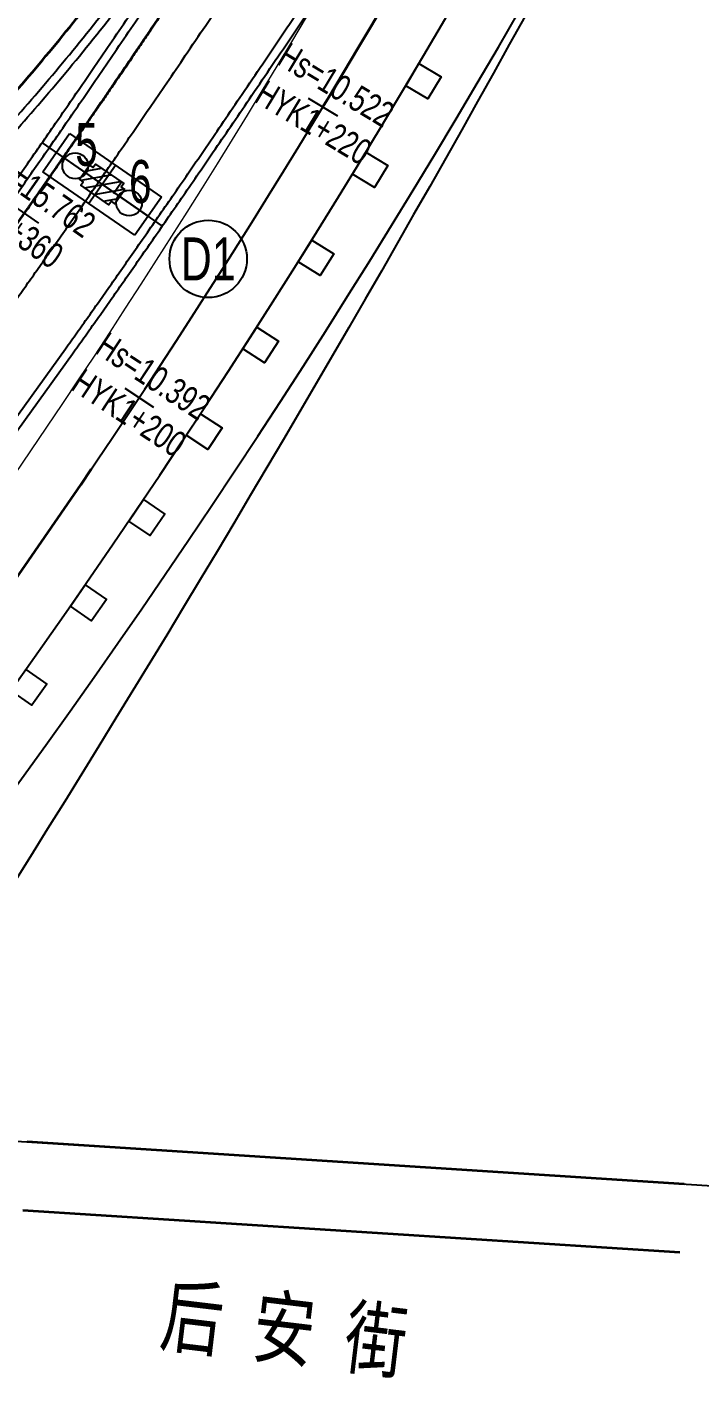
# Model space of a CAD drawing. Extents: x 0 to 558779, y 0 to 2762081.
# Drawn here: x 519837.2 to 519876.3, y 2757412.1 to 2757491.4 of the extents above; entities that cross this region are included whole.
import ezdxf
from ezdxf.enums import TextEntityAlignment as Align

# ---------------------------------------------------------------- set-up
doc = ezdxf.new("R2010")
doc.units = 0
doc.header["$LTSCALE"] = 20
doc.linetypes.add('CENTER', pattern=[2, 1.25, -0.25, 0.25, -0.25])
doc.linetypes.add('HIDDEN', pattern=[0.375, 0.25, -0.125])
for name, color, linetype in [('0-路名', 7, 'Continuous'), ('B-标线', 8, 'Continuous'), ('DL-中心线', 10, 'Continuous'), ('DL-人行道边线', 1, 'Continuous'), ('DL-树池', 110, 'Continuous'), ('DL-相交规划路', 161, 'Continuous'), ('DL-非机动车道边线', 6, 'Continuous'), ('L-洛秀互通匝道边线', 140, 'Continuous'), ('L-辅路绿化带', 3, 'Continuous'), ('QL-分孔线', 4, 'Continuous'), ('QL-墩号', 6, 'Continuous'), ('QL-桥墩', 191, 'Continuous'), ('RD-红线', 230, 'Continuous'), ('XW_D', 7, 'Continuous'), ('XW_E', 7, 'Continuous'), ('XW_HY-海江大道右辅路', 7, 'Continuous'), ('XW_海江大道（2000坐标）', 7, 'Continuous'), ('YD-G2', 96, 'Continuous'), ('桩号-D', 7, 'Continuous'), ('桩号-HY-海江大道右辅路', 7, 'Continuous'), ('设计高-D', 7, 'Continuous'), ('设计高-HY-海江大道右辅路', 7, 'Continuous'), ('设计高-地面高-D', 7, 'Continuous'), ('设计高-地面高-HY-海江大道右辅路', 7, 'Continuous')]:
    doc.layers.add(name, color=color, linetype=linetype)
doc.layers.add('坐标标注', color=6, linetype='Continuous', plot=False)
doc.styles.get("Standard").update_dxf_attribs({"font": 'fsdb_e.shx', "width": 0.7, "bigfont": 'hzdx.shx'})
doc.styles.add('仿宋', font='simfang_0.ttf', dxfattribs={"width": 0.8})
pattern_1 = [(0, (0, 2.328306e-10), (0, 6.985), [5.08, -1.905]), (90, (0, 2.328306e-10), (-6.985, 4e-16), [5.08, -1.905])]

# ---------------------------------------------------------------- blocks, each defined once
blk = doc.blocks.new('shuchi02')
at = {"layer": 'DL-树池', "color": 3}
blk.add_lwpolyline([(-0.75, 0), (0.75, 0), (0.75, -1.5), (-0.75, -1.5)], close=True, dxfattribs=at)
blk = doc.blocks.new('(9-1)8.5m花瓶墩单排桩2根1.5')
h = blk.add_hatch()
h.set_pattern_fill('ANGLE', color=256)
h.set_pattern_definition(pattern_1)
h.paths.add_polyline_path([(-1.250000000000007, -0.5000000000001165), (-1.249999999999985, 0.5), (-0.9999999999999928, 0.5), (-0.9999999999999928, 0.75), (1.000000000000007, 0.75), (1.000000000000007, 0.5), (1.250000000000007, 0.5), (1.249999999999985, -0.5), (0.9999999999999856, -0.5), (0.9999999999999856, -0.75), (-1.000000000000014, -0.7500000000001165), (-1.000000000000014, -0.5000000000001165)])
h = blk.add_hatch()
h.set_pattern_fill('ANGLE', color=256)
h.set_pattern_definition(pattern_1)
h.paths.add_polyline_path([(-1.250000000000007, -0.5000000000001165), (-1.249999999999985, 0.5), (-0.9999999999999928, 0.5), (-0.9999999999999928, 0.75), (1.000000000000007, 0.75), (1.000000000000007, 0.5), (1.250000000000007, 0.5), (1.249999999999985, -0.5), (0.9999999999999856, -0.5), (0.9999999999999856, -0.75), (-1.000000000000014, -0.7500000000001165), (-1.000000000000014, -0.5000000000001165)])
h = blk.add_hatch()
h.set_pattern_fill('ANSI31', color=3, scale=0.15)
h.set_pattern_definition([(45, (0, 2.328306e-10), (-0.3367596045400932, 0.3367596045400933), [])])
h.paths.add_polyline_path([(-1.250000000000007, -0.5000000000001165), (-1.249999999999985, 0.5), (-0.9999999999999928, 0.5), (-0.9999999999999928, 0.75), (1.000000000000007, 0.75), (1.000000000000007, 0.5), (1.250000000000007, 0.5), (1.249999999999985, -0.5), (0.9999999999999856, -0.5), (0.9999999999999856, -0.75), (-1.000000000000014, -0.7500000000001165), (-1.000000000000014, -0.5000000000001165)])
at = {"layer": 'QL-桥墩', "color": 1}
for p, q in [((-3.25, -1.350000000093132), (-3.25, 1.350000000093132)), ((-3.25, 1.350000000093132), (3.25, 1.350000000093132)), ((3.25, 1.350000000093132), (3.25, -1.350000000093132)), ((3.25, -1.350000000093132), (-3.25, -1.350000000093132))]:
    blk.add_line(p, q, dxfattribs=at)
at = {"layer": 'QL-桥墩', "color": 3, "linetype": 'CENTER'}
for p, q in [((0, -1.350000000093132), (0, 1.350000000093132)), ((3.25, 0), (-3.25, 0))]:
    blk.add_line(p, q, dxfattribs=at)
at = {"layer": 'QL-桥墩', "color": 1, "ltscale": 0.1}
blk.add_lwpolyline([(-1.250000000000007, -0.5000000000001165), (-1.249999999999985, 0.5), (-0.9999999999999928, 0.5), (-0.9999999999999928, 0.75), (1.000000000000007, 0.75), (1.000000000000007, 0.5), (1.250000000000007, 0.5), (1.249999999999985, -0.5), (0.9999999999999856, -0.5), (0.9999999999999856, -0.75), (-1.000000000000014, -0.75), (-1.000000000000014, -0.5000000000001165)], close=True, dxfattribs=at)
at = {"layer": 'QL-桥墩', "color": 3}
for centre in [(-1.899999999965075, 0), (1.900000000023283, 0)]:
    blk.add_circle(centre, 0.7499999999999999, dxfattribs=at)

msp = doc.modelspace()

# ---------------------------------------------------------------- linework, layer by layer
at = {"layer": 'B-标线', "lineweight": 35, "flags": 128}
msp.add_lwpolyline([(519717.4287204357, 2757469.895321275, 0.2794341890543415), (519803.6032166342, 2757461.61633577, 0.0051398478919379), (519805.1540645393, 2757462.383730219, 0.0086899117098063), (519807.796055161, 2757463.783488377, 0.0086899117099568), (519810.4635442469, 2757465.317800503, 0.0086899117103618), (519813.1576891351, 2757466.994688708, 0.0086899117094926), (519815.8800315926, 2757468.823396349, 0.0086899117096864), (519818.6328166131, 2757470.814823701, 0.0086899117099786), (519821.419209574, 2757472.982010477, 0.0086899117093165), (519824.2436024265, 2757475.340809187, 0.0086899117096264), (519827.1120575217, 2757477.910850584, 0.0086899117101424), (519830.032972197, 2757480.716972898, 0.0086899117101063), (519833.0181133342, 2757483.791420672, 0.0086899117103223), (519836.0843059842, 2757487.177390554, 0.0086899117101373), (519839.2563579308, 2757490.935096973, 0.0083045890513667), (519842.421646706, 2757494.954475957, 0.0075339510174619)], format="xyb", dxfattribs=at)
at = {"layer": 'DL-中心线', "linetype": 'CENTER', "lineweight": 35, "ltscale": 5, "flags": 128}
for points in [[(519363.5273810544, 2756865.284840869, -0.064030503402998), (519480.7438330442, 2757085.351303598, -0.0528812578532705), (519557.500512398, 2757172.344059772), (519677.8405108926, 2757282.703608969, 0.0308214522595387), (519737.6746401221, 2757344.779759813, -0.0161285652514949), (519785.3897440073, 2757397.284793174, 0.1076188396310951), (519897.596453659, 2757578.066884262), (519932.4024111663, 2757676.128120687, -0.014927610241384), (519945.3856673033, 2757709.510518174, -0.0002025462990661), (519945.5768338203, 2757709.961183763, -0.0004050926147512), (519945.9686640429, 2757710.88178269, -0.0004050926147512), (519946.3740963722, 2757711.830071774, -0.0004050926147512), (519946.7944188536, 2757712.808797103, -0.0004050926147512), (519947.2311442526, 2757713.821188436, -0.0004050926147512), (519947.686069386, 2757714.871087425, -0.0004050926147512), (519948.1613562953, 2757715.963123151, -0.0004050926147512), (519948.6596459816, 2757717.102958214, -0.0004050926147512), (519949.1842222628, 2757718.297643504, -0.0004050926147512), (519949.7392557495, 2757719.556146756, -0.0004050926147512), (519950.3301817989, 2757720.890171871, -0.0004050926147512), (519950.9643151758, 2757722.315492191, -0.0004050926147512), (519951.6519127407, 2757723.854257048, -0.0004050926147512), (519952.4081629463, 2757725.539312657, -0.0003825874672265), (519953.2071173521, 2757727.312032407, -0.0003375771733171), (519954.0086242454, 2757729.083599602, -0.0002925668807754), (519954.812363202, 2757730.854155293, -0.0002475565894192), (519955.6180143396, 2757732.623841743, -0.0002025462990661), (519956.4252582435, 2757734.392802249, -0.0001575360095337), (519957.2337758892, 2757736.161180966, -0.0001125257206395), (519958.0432485664, 2757737.929122741, -6.75154322014e-05), (519958.8533578, 2757739.696772934, -2.25051440367e-05), (519959.6637852725, 2757741.46427725, 3.75085734058e-05), (519960.4741773861, 2757743.231797777, 0.0001125257206395), (519961.2840390799, 2757744.999561384, 0.0001875428691398), (519962.092839715, 2757746.767810673, 0.0002625600197509), (519962.9000482163, 2757748.536787295, 0.0003375771733171), (519963.7051328552, 2757750.306731459, 0.0004125943306828), (519964.5075610355, 2757752.077881469, 0.0004876114926923), (519965.3067990823, 2757753.850473227, 0.0005626286601899), (519966.1023120331, 2757755.624739765, 0.0006376458340199999), (519966.8935634353, 2757757.400910749, 0.0006751544235736), (519967.6407163718, 2757759.090019372, 0.0006751544235736), (519968.3183375526, 2757760.633203135, 0.0006751544235736), (519968.9416841033, 2757762.063273513, 0.0006751544235736), (519969.5210670467, 2757763.402351994, 0.0006751544235736), (519970.0638452667, 2757764.66618888, 0.0006751544235736), (519970.5754909472, 2757765.866468536, 0.0006751544235736), (519971.0602060335, 2757767.012141817, 0.0006751544235736), (519971.5213014188, 2757768.110244803, 0.0006751544235736), (519971.9614417999, 2757769.166426937, 0.0006751544235736), (519972.3828101779, 2757770.185305487, 0.0006751544235736), (519972.7872220786, 2757771.17071141, 0.0006751544235736), (519973.1762070972, 2757772.125864697, 0.0006751544235736), (519973.5510685241, 2757773.053502465, 0.0003375771733171), (519973.7335594746, 2757773.507750349, 0.0402701393381121), (519990.8888914162, 2757828.802765517, 0.0003375771733171), (519990.9955604457, 2757829.280537225, 0.0006751544235736), (519991.2115886461, 2757830.257453155, 0.0006751544235736), (519991.4315477879, 2757831.265046884, 0.0006751544235736), (519991.6559127095, 2757832.306312556, 0.0006751544235736), (519991.8852450037, 2757833.384770488, 0.0006751544235736), (519992.1202163605, 2757834.50460651, 0.0006751544235736), (519992.3616405946, 2757835.670862682, 0.0006751544235736), (519992.6105186456, 2757836.889704632, 0.0006751544235736), (519992.8681035971, 2757838.168806874, 0.0006751544235736), (519993.1359977572, 2757839.517926806, 0.0006751544235736), (519993.4163034783, 2757840.949794285, 0.0006751544235736), (519993.7118691313, 2757842.481559003, 0.0006751544235736), (519994.0267155826, 2757844.137293977, 0.0006751544235736), (519994.3668369115, 2757845.95268455, 0.0006376458340199999), (519994.7198828032, 2757847.864809218, 0.0005626286601899), (519995.0683375546, 2757849.777775994, 0.0004876114926923), (519995.4127734097, 2757851.691470573, 0.0004125943306828), (519995.7537632859, 2757853.605782262, 0.0003375771733171), (519996.0918806682, 2757855.52060347, 0.0002625600197509), (519996.4276995067, 2757857.43582919, 0.0001875428691398), (519996.7617941197, 2757859.351356482, 0.0001125257206395), (519997.0947390985, 2757861.267083962, 3.75085734058e-05), (519997.4271092152, 2757863.182911275, -2.25051440367e-05), (519997.7594410066, 2757865.098745238, -6.75154322014e-05), (519998.0921177207, 2757867.014519332, -0.0001125257206395), (519998.4254842479, 2757868.930173501, -0.0001575360095337), (519998.7598854133, 2757870.845647314, -0.0002025462990661), (519999.0956659447, 2757872.760879787, -0.0002475565894192), (519999.4331704387, 2757874.675809187, -0.0002925668807754), (519999.7727433264, 2757876.59037285, -0.0003375771733171), (520000.114728839, 2757878.504506997, -0.0003825874672265), (520000.4594709718, 2757880.418146545, -0.0004050926147512), (520000.7897985009, 2757882.235345077, -0.0004050926147512), (520001.093919315, 2757883.893083966, -0.0004050926147512), (520001.3779037707, 2757885.427038328, -0.0004050926147512), (520001.6458331448, 2757886.861273473, -0.0004050926147512), (520001.9006052216, 2757888.212933118, -0.0004050926147512), (520002.144363771, 2757889.49474238, -0.0004050926147512), (520002.3787464868, 2757890.716454837, -0.0004050926147512), (520002.6050371561, 2757891.885741888, -0.0004050926147512), (520002.8242637008, 2757893.008766592, -0.0004050926147512), (520003.0372638996, 2757894.090568884, -0.0004050926147512), (520003.2447309214, 2757895.135332826, -0.0004050926147512), (520003.4472457609, 2757896.146577258, -0.0004050926147512), (520003.6453009023, 2757897.127295091, -0.0002025462990661), (520003.7427902162, 2757897.607024123, -0.0205644065657804), (520015.5661450022, 2757945.502989494), (520034.389390304, 2758010.197369377, -0.0139814833324028), (520060.0633140378, 2758090.043763413), (520086.942384357, 2758166.257196263, 0.0147938106765208), (520122.9792987017, 2758278.960564577, -0.0147938106759421), (520159.0162130429, 2758391.663932884), (520173.5261706288, 2758432.805745641)], [(519736.3970131029, 2757361.60983472, 0.0061165837414618), (519747.0823970372, 2757374.993234307, 0.05866860067478701), (519871.2186815033, 2757580.064001562, 0.0262276942430755), (519898.0769045729, 2757648.359657723, -0.0209051399802004), (519927.8377325751, 2757726.465889602, -0.0001215277783761), (519928.0311108011, 2757726.915610605, -0.0002430555603418), (519928.4270112764, 2757727.834466557, -0.0002430555603418), (519928.8360226246, 2757728.781217542, -0.0002430555603418), (519929.259405459, 2757729.758622982, -0.0002430555603418), (519929.6986409578, 2757730.769927897, -0.0002430555603418), (519930.155489172, 2757731.818991601, -0.0002430555603418), (519930.6320688152, 2757732.910463871, -0.0002430555603418), (519931.1309690808, 2757734.050031914, -0.0002430555603418), (519931.6554107676, 2757735.244776394, -0.0002430555603418), (519932.2094862383, 2757736.503701826, -0.0002430555603418), (519932.798531218, 2757737.838558715, -0.0002430555603418), (519933.4297295699, 2757739.265181347, -0.0002430555603418), (519934.1131590966, 2757740.805802058, -0.0002430555603418), (519934.8637498203, 2757742.493386374, -0.0002295524731678), (519935.6556303366, 2757744.269277468, -0.0002025462990661), (519936.449045284, 2757746.044483572, -0.0001755401252598), (519937.2438023722, 2757747.819089222, -0.0001485339517096), (519938.0397095057, 2757749.59317939, -0.0001215277783761), (519938.8365747545, 2757751.366839418, -9.45216052198e-05), (519939.6342063284, 2757753.140154965, -6.75154322014e-05), (519940.4324125482, 2757754.91321193, -4.05092592814e-05), (519941.2310018189, 2757756.686096406, -1.35030864206e-05), (519942.0297826009, 2757758.458894607, 0.0001929012369606), (519942.8281392901, 2757760.231883776, 0.0005787037683059), (519943.6237587775, 2757762.006102513, 0.0009645064719239999), (519944.4138981867, 2757763.782767707, 0.0013503094626635), (519945.1958033903, 2757765.56307084, 0.0017361128553735), (519945.9667036295, 2757767.348165182, 0.0021219167649035), (519946.7238064295, 2757769.139152853, 0.0025077213061036), (519947.4642929112, 2757770.937071721, 0.0028935265938247), (519948.1853136016, 2757772.742882105, 0.0032793327429186), (519948.8839848471, 2757774.557453256, 0.0034722361763719), (519949.524278514, 2757776.289878348, 0.0034722361763719), (519950.0865162976, 2757777.878724257, 0.0034722361763719), (519950.586431312, 2757779.356462239, 0.0034722361763719), (519951.0347342893, 2757780.744917238, 0.0034722361763719), (519951.4391248392, 2757782.059577229, 0.0034722361763719), (519951.8053698149, 2757783.311891421, 0.0034722361763719), (519952.1379293496, 2757784.510597474, 0.0034722361763719), (519952.4403432036, 2757785.662536293, 0.0034722361763719), (519952.7154810522, 2757786.773177175, 0.0034722361763719), (519952.9657111759, 2757787.846969936, 0.0034722361763719), (519953.1930179553, 2757788.887588932, 0.0034722361763719), (519953.3990860162, 2757789.898106943, 0.0034722361763719), (519953.5853619415, 2757790.881122057, 0.0017361128553735), (519953.6714764318, 2757791.363021896, 0.5897382322642627), (519858.2880169908, 2757868.254483786, 0.002232146564339), (519857.7062841795, 2757868.014211622, 0.0044643153720325), (519856.5240436857, 2757867.507227254, 0.0044643153720325), (519855.314928418, 2757866.962952131, 0.0044643153720325), (519854.0763770139, 2757866.378604885, 0.0044643153720325), (519852.805335436, 2757865.750934997, 0.0044643153720325), (519851.4981238606, 2757865.076099748, 0.0044643153720325), (519850.1502540143, 2757864.349496208, 0.0044643153720325), (519848.7561724554, 2757863.565526281, 0.0044643153720325), (519847.308889596, 2757862.717258898, 0.0044643153720325), (519845.7994256536, 2757861.795928072, 0.0044643153720325), (519844.215949768, 2757860.790156949, 0.0044643153720325), (519842.5423757228, 2757859.684698637, 0.0044643153720325), (519840.7559267937, 2757858.458264035, 0.0044643153720325), (519838.8225630785, 2757857.079464511, 0.0042162948255607), (519836.8127015186, 2757855.592753935, 0.0037202552582442), (519834.8266855252, 2757854.074325436, 0.0032242175216723), (519832.861945176, 2757852.52845717, 0.0027281813717384), (519830.9157429775, 2757850.959306143, 0.002232146564339), (519828.9852001024, 2757849.370922483, 0.0017361128553735), (519827.0673215978, 2757847.767265135, 0.0012400800007431), (519825.159020714, 2757846.152218731, 0.0007440477563509), (519823.2571425047, 2757844.529611376, 0.0002480158781012), (519821.3584868731, 2757842.903233115), (519718.447648368, 2757754.69134046)], [(519589.0964423984, 2757220.908812026), (519651.1629177161, 2757274.28356109, 0.0436643678793454), (519736.3970131028, 2757361.60983472, -0.0190617421846284), (519779.3164699589, 2757410.140193105, 0.035899111355208), (519834.1198505413, 2757476.477748863, 0.000231481485616), (519834.4441192797, 2757476.933659307, 0.0004629629960393), (519835.1055654903, 2757477.866376251, 0.0004629629960393), (519835.7855962701, 2757478.829073442, 0.0004629629960393), (519836.4860980666, 2757479.824658718, 0.0004629629960393), (519837.2092911793, 2757480.856549862, 0.0004629629960393), (519837.9578184413, 2757481.928809533, 0.0004629629960393), (519838.7348666568, 2757483.046329934, 0.0004629629960393), (519839.5443369083, 2757484.215091641, 0.0004629629960393), (519840.391090141, 2757485.44253662, 0.0004629629960393), (519841.2813131652, 2757486.738123826, 0.0004629629960393), (519842.2230861618, 2757488.114190172, 0.0004629629960393), (519843.2273064695, 2757489.587351209, 0.0004629629960393), (519844.3092871984, 2757491.180923552, 0.0004629629960393), (519845.4917528628, 2757492.929461552, 0.0004372428262181), (519846.733298884, 2757494.772511693, 0.0003858024882772), (519847.971809432, 2757496.617603086, 0.000334362152378), (519849.2076611878, 2757498.464476473, 0.0002829218182484), (519850.4412319378, 2757500.312874233, 0.000231481485616), (519851.6729004133, 2757502.162540154, 0.0001800411542087), (519852.9030461304, 2757504.013219193, 0.0001286008237542), (519854.1320492316, 2757505.864657249, 7.71604939803e-05), (519855.3602903289, 2757507.716600923, 2.57201646147e-05), (519856.5881503461, 2757509.568797289, -9.645061758299998e-05), (519857.8161850258, 2757511.420877839, -0.0002893518599271), (519859.0456483535, 2757513.272010189, -0.0004822531238053), (519860.2779667794, 2757515.121242832, -0.0006751544235736), (519861.5145623469, 2757516.967617659, -0.0008680557735882), (519862.7568504567, 2757518.810166679, -0.001060957188205), (519864.0062375932, 2757520.647908764, -0.0012538586817802), (519865.2641190006, 2757522.479846431, -0.00144676026867), (519866.5318762966, 2757524.304962662, -0.0016396619632305), (519867.8108750096, 2757526.122217787, -0.0017361128553735), (519869.0374001317, 2757527.840132127, -0.0017361128553735), (519870.1675033521, 2757529.399942362, -0.0017361128553735), (519871.2235444212, 2757530.836405817, -0.0017361128553735), (519872.2205450526, 2757532.172996379, -0.0017361128553735), (519873.1691621435, 2757533.426455444, -0.0017361128553735), (519874.0772725562, 2757534.609223128, -0.0017361128553735), (519874.9508878346, 2757535.730844638, -0.0017361128553735), (519875.794715478, 2757536.798835167, -0.0017361128553735), (519876.6125204968, 2757537.81923824, -0.0017361128553735), (519877.4073677309, 2757538.797000766, -0.0017361128553735), (519878.1817896908, 2757539.736233381, -0.0017361128553735), (519878.937906096, 2757540.640396275, -0.0017361128553735), (519879.6775110675, 2757541.512435031, -0.0008680557735881), (519880.0416097193, 2757541.937213122, -0.0997454693955493), (519929.9138493138, 2757580.770707313, -0.0034722361763718), (519931.923241025, 2757581.755764444, -0.0069445560792568), (519936.0711083996, 2757583.682785178, -0.0069445560792568), (519940.4002198263, 2757585.54960473, -0.0069445560792568), (519944.9232167293, 2757587.352731506, -0.0069445560792568), (519949.6551022512, 2757589.08840282, -0.0069445560792568), (519954.6138812503, 2757590.752524567, -0.0069445560792568), (519959.8214370899, 2757592.340591642, -0.0069445560792568), (519965.3047617979, 2757593.847580738, -0.0069445560792568), (519971.0977307002, 2757595.267802267, -0.0069445560792568), (519977.2437481769, 2757596.594689607, -0.0069445560792568), (519983.7998514208, 2757597.820488021, -0.0069445560792568), (519990.8433924658, 2757598.935774325, -0.0069445560792568), (519998.4836042764, 2757599.928671506, -0.0069445560792568), (520006.8832785442, 2757600.783464437, -0.0065587360186369), (520015.7473331144, 2757601.444032078, -0.0057871016401356), (520024.6250508126, 2757601.885557872, -0.0050154741528497), (520033.5102844193, 2757602.135194393, -0.004243852637884), (520042.3986595084, 2757602.220256562, -0.0034722361763719), (520051.2873241529, 2757602.168147561, -0.0027006238494708), (520060.1746963354, 2757602.006308207, -0.0019290147383579), (520069.0602102159, 2757601.762185905, -0.0011574079242256), (520077.9440619966, 2757601.463219276, -0.0003858024882772), (520086.8269557802, 2757601.136834562)]]:
    msp.add_lwpolyline(points, format="xyb", dxfattribs=at)
at = {"layer": 'DL-人行道边线', "flags": 128}
msp.add_lwpolyline([(519831.0884832114, 2757439.905998023, 0.0765023442155366), (519904.1932350973, 2757575.725415779), (519914.699262423, 2757605.324774718)], format="xyb", dxfattribs=at)
at = {"layer": 'DL-相交规划路', "linetype": 'HIDDEN', "lineweight": 35, "ltscale": 10}
for p, q in [((519875.3738149688, 2757424.128702746), (519837.1947417614, 2757426.583705707)), ((519875.1171358007, 2757420.136946766), (519836.9381947803, 2757422.591941228))]:
    msp.add_line(p, q, dxfattribs=at)
at = {"layer": 'DL-非机动车道边线', "flags": 128}
msp.add_lwpolyline([(519828.1335951683, 2757441.800902836, 0.0766359190109851), (519900.8948443782, 2757576.896150021), (519909.9524637126, 2757602.414808739)], format="xyb", dxfattribs=at)
at = {"layer": 'L-洛秀互通匝道边线', "flags": 128}
for points in [[(519743.1371465153, 2757378.064878543, 0.0586686006742582), (519866.66788813, 2757582.135300593, 0.0262276942432026)], [(519743.5316715675, 2757377.75771412, 0.0586686006744231), (519867.1229674673, 2757581.92817069, 0.0262276942437798)], [(519800.6416462802, 2757442.321385311, 0.0377040980872159), (519875.314395539, 2757578.199832435, 0.0262276942423804)], [(519801.0791571506, 2757442.076936067, 0.0376957777746457), (519875.7694748764, 2757577.992702532, 0.0262276942429506)], [(519716.5320520362, 2757468.692829785, 0.279434521593745), (519804.2546511159, 2757460.265175853, 0.0051404117358534), (519805.8332222289, 2757461.046290556, 0.0086903717598563), (519808.5212496112, 2757462.470441154, 0.0086900802679257), (519811.23396771, 2757464.030769932, 0.0086897581128806), (519813.9723085078, 2757465.735166862, 0.0086900686364524), (519816.7379594258, 2757467.592965597, 0.0086900087145127), (519819.5329948259, 2757469.61495738, 0.008690225811836), (519822.3606175623, 2757471.814212974, 0.0086898941132174), (519825.224990723, 2757474.206403169, 0.0086901612725026), (519828.132324861, 2757476.811280413, 0.0086900330189262), (519831.0908370004, 2757479.653524705, 0.0086901537372249), (519834.1123317368, 2757482.765415754, 0.0086901876378305), (519837.2135578829, 2757486.190075935, 0.0086901034212209), (519840.4192345313, 2757489.98761715, 0.0083047012947923), (519843.615347774, 2757494.046138046, 0.0075339510150688)], [(519716.8309397532, 2757469.093661587, 0.2794345373855036), (519804.0375268681, 2757460.715572412, 0.0051403343891215), (519805.6068602856, 2757461.492115938, 0.0086903202884565), (519808.2795146586, 2757462.908121645, 0.00868997771209), (519810.977136821, 2757464.459766314, 0.0086900911359293), (519813.700827855, 2757466.155045727, 0.0086899622702609), (519816.4520177101, 2757468.003133047, 0.0086899792401863), (519819.2329623475, 2757470.014933022, 0.0086899943000662), (519822.0467920355, 2757472.203460377, 0.0086901071883289), (519824.8978966145, 2757474.584569067, 0.0086900298505149), (519827.7922429472, 2757477.177810482, 0.0086900852006696), (519830.7382401721, 2757480.008032077, 0.0086900461481773), (519833.7475912394, 2757483.107416295, 0.0086902046540557), (519836.8371581183, 2757486.519200861, 0.0086901255204302), (519840.0316321698, 2757490.303472196, 0.0083046435508782), (519843.2174474182, 2757494.34891735, 0.0075339510121669)], [(519781.1246994379, 2757408.413836783, 0.0358991113551955), (519836.1564274393, 2757475.027799023, 0.0002314814856444), (519836.4820394386, 2757475.485598042, 0.0004629629959716), (519837.1461687663, 2757476.422098484, 0.0004629629961814), (519837.8288710022, 2757477.388577565, 0.0004629629959727), (519838.5320373411, 2757478.38794981, 0.000462962996169), (519839.2578880428, 2757479.423632944, 0.0004629629959862), (519840.0090659475, 2757480.49968964, 0.0004629629960632), (519840.788757869, 2757481.621012114, 0.0004629629961817), (519841.6008649077, 2757482.79358097, 0.0004629629958715), (519842.4502480371, 2757484.024838218, 0.0004629629960385), (519843.3430941125, 2757485.32424288, 0.0004629629959828), (519844.2874833861, 2757486.704131982, 0.0004629629959739), (519845.2943133181, 2757488.181121253, 0.0004629629960356), (519846.3788972209, 2757489.778527618, 0.0004629629960031), (519847.5639599891, 2757491.530906001, 0.0004372428262033), (519848.8079512035, 2757493.377585977, 0.0003858024883245)], [(519784.0178666042, 2757405.651666667, 0.0358991113552536), (519839.4149504761, 2757472.70787928, 0.0002314814856409), (519839.7427116566, 2757473.168699968, 0.0004629629961021), (519840.4111338904, 2757474.11125389, 0.0004629629961489), (519841.0981105631, 2757475.083784149, 0.000462962996013), (519841.8055401689, 2757476.089215542, 0.0004629629961414), (519842.5356430139, 2757477.130965863, 0.0004629629959616), (519843.2910619456, 2757478.213097794, 0.0004629629960238), (519844.0749837949, 2757479.340503582, 0.0004629629961358), (519844.8913096917, 2757480.519163875, 0.0004629629960252), (519845.7449006523, 2757481.756520749, 0.000462962996004), (519846.641943606, 2757483.062033337, 0.0004629629959904), (519847.5905189211, 2757484.448038842, 0.0004629629960422), (519848.6015242457, 2757485.931153281, 0.0004629629960633), (519849.6902732212, 2757487.534694072, 0.0004629629959695), (519850.8794913442, 2757489.293217053, 0.0004372428261597), (519852.1273948871, 2757491.14570479, 0.0003858024882629), (519853.3714959341, 2757492.999124721, 0.0003343621523801)], [(519804.0097211442, 2757439.20687979, 0.0199843900610433), (519833.3052197821, 2757477.0577288, 0.0002314814855417), (519833.6289512218, 2757477.51288382, 0.0004629629960166), (519834.289324198, 2757478.444087383, 0.0004629629960473), (519834.9682863788, 2757479.405271794, 0.0004629629960687), (519835.6677223586, 2757480.399342283, 0.0004629629960689), (519836.3898524356, 2757481.429716631, 0.0004629629959382), (519837.1373194405, 2757482.500457493, 0.0004629629960818), (519837.9133101741, 2757483.616457065, 0.0004629629960819), (519838.721725711, 2757484.783695913, 0.0004629629959761), (519839.5674269853, 2757486.009615985, 0.0004629629961095), (519840.4566007897, 2757487.303676208, 0.0004629629960443), (519841.3973272757, 2757488.678213454, 0.0004629629960222), (519842.4005037347, 2757490.149843198, 0.0004629629959899), (519843.4814431949, 2757491.741881933, 0.0004629629960708), (519844.6628700196, 2757493.488883783, 0.0004372428261911)], [(519784.3795125, 2757405.306395403, 0.0358991113552275), (519839.8222658558, 2757472.417889311, 0.0002314814856776), (519840.1502956836, 2757472.879087708, 0.0004629629960305), (519840.8192545314, 2757473.822398316, 0.0004629629961448), (519841.5067655083, 2757474.795684972, 0.0004629629959922), (519842.2147280224, 2757475.801873758, 0.0004629629962022), (519842.9453623852, 2757476.844382477, 0.000462962996), (519843.7013114454, 2757477.927273813, 0.0004629629960028), (519844.4857620357, 2757479.055440015, 0.0004629629962381), (519845.3026152897, 2757480.234861738, 0.0004629629959487), (519846.1567322294, 2757481.472981065, 0.0004629629960301), (519847.0542997927, 2757482.779257144, 0.0004629629960409), (519848.0033983632, 2757484.1660272, 0.0004629629960507), (519849.0149256118, 2757485.649907284, 0.0004629629960457), (519850.1041952215, 2757487.254214879, 0.000462962996003), (519851.2939327637, 2757489.013505934, 0.0004372428261732), (519852.5423253476, 2757490.866719642, 0.0003858024882712), (519853.7868564343, 2757492.720780231, 0.0003343621523509)], [(519803.6378439964, 2757439.541542793, 0.0199772530975595), (519832.8979044025, 2757477.347718768, 0.0002314814856619), (519833.2213671928, 2757477.802496077, 0.0004629629960892), (519833.8812035519, 2757478.73294295, 0.0004629629960513), (519834.5596314332, 2757479.693370971, 0.000462962996077), (519835.2585345046, 2757480.686684066, 0.0004629629960196), (519835.9801330638, 2757481.716300016, 0.0004629629960348), (519836.7270699403, 2757482.786281473, 0.0004629629959728), (519837.5025319327, 2757483.901520631, 0.0004629629961033), (519838.3104201121, 2757485.067998048, 0.0004629629960534), (519839.1555954075, 2757486.293155667, 0.0004629629960831), (519840.0442446019, 2757487.586452399, 0.0004629629959842), (519840.9844478327, 2757488.960225094, 0.0004629629960136), (519841.9871023673, 2757490.431089193, 0.0004629629960076), (519843.0675211931, 2757492.022361124, 0.0004629629960442)]]:
    msp.add_lwpolyline(points, format="xyb", dxfattribs=at)
at = {"layer": 'L-辅路绿化带', "lineweight": 0, "flags": 128}
for points in [[(519375.9065439401, 2756956.026009813, -0.0968453128629497), (519606.7324707455, 2757263.593191457, 0.1251069123330799), (519879.4870629387, 2757672.743137023), (520150.421025276, 2758440.954503719)], [(519379.5314183428, 2756954.33384487, -0.0968311801341849), (519609.4115345962, 2757260.622902434, 0.125106912333097), (519883.2593315677, 2757671.412727542), (520154.1932939051, 2758439.624094237)], [(519717.011818571, 2757404.758382585, 0.0795103450933577), (519865.3410555799, 2757677.732172582), (520044.6628929844, 2758186.184758601)], [(519680.8286454048, 2757309.734851426, 0.1036818062369186), (519897.4053389265, 2757666.423691983), (520032.7096049977, 2758050.068009815)], [(519782.8768002557, 2757399.721002053, 0.107618839631137), (519894.2980629396, 2757579.237618503)]]:
    msp.add_lwpolyline(points, format="xyb", dxfattribs=at)
at = {"layer": 'QL-分孔线'}
msp.add_line((519838.0518644745, 2757484.694203016), (519845.0412011136, 2757479.856935538), dxfattribs=at)
at = {"layer": 'QL-墩号'}
msp.add_circle((519847.7088846543, 2757477.94329112), 2.25, dxfattribs=at)
at = {"layer": 'RD-红线'}
msp.add_lwpolyline([(519807.7922513674, 2757459.09174491), (519808.5161163288, 2757460.204291533, 0.0330110867033652), (519872.6070060998, 2757579.470499461, -0.3041216892248836), (519916.6612188854, 2757606.676343312), (520064.3363123197, 2757601.174239688)], format="xyb", dxfattribs=at)
msp.add_lwpolyline([(519825.3627416964, 2757427.344530756), (520031.8381631119, 2757414.06768225)], dxfattribs=at)
at = {"layer": 'XW_D', "color": 6, "flags": 128}
msp.add_lwpolyline([(519834.1198505413, 2757476.477748863, 0.0002109706787189), (519834.4133382236, 2757476.890343884, 0.0007287467950286), (519835.4614482411, 2757478.36971597, 0.0011661379592105), (519837.2429702335, 2757480.904703541, 0.0010661378345507), (519839.013157194, 2757483.447619893, 0.0009661377312138), (519840.7729939893, 2757485.997710579, 0.0008661376471996), (519842.5234742689, 2757488.554233449, 0.0007661375805083), (519844.2655995291, 2757491.116457495, 0.0006661375291396), (519846.0003781993, 2757493.683661671, 0.0005661374910937), (519847.7288247469, 2757496.255133706, 0.0004661374643706), (519849.4519588014, 2757498.830168899, 0.0003661374469702), (519851.1708042921, 2757501.40806891, 0.0002661374368926), (519852.8863885988, 2757503.988140532, 0.0001661374321378), (519854.5997417138, 2757506.569694473, 6.61374307056e-05), (519856.3118954104, 2757509.152044112), (519856.5881503461, 2757509.568797289)], format="xyb", dxfattribs=at)
msp.add_lwpolyline([(519834.1198505413, 2757476.477748863, 0.0002109706787189), (519834.4133382236, 2757476.890343884, 0.0007287467950286), (519835.4614482411, 2757478.36971597, 0.0011661379592105), (519837.2429702335, 2757480.904703541, 0.0010661378345507), (519839.013157194, 2757483.447619893, 0.0009661377312138), (519840.7729939893, 2757485.997710579, 0.0008661376471996), (519842.5234742689, 2757488.554233449, 0.0007661375805083), (519844.2655995291, 2757491.116457495, 0.0006661375291396), (519846.0003781993, 2757493.683661671, 0.0005661374910937), (519847.7288247469, 2757496.255133706, 0.0004661374643706), (519849.4519588014, 2757498.830168899, 0.0003661374469702), (519851.1708042921, 2757501.40806891, 0.0002661374368926), (519852.8863885988, 2757503.988140532, 0.0001661374321378), (519854.5997417138, 2757506.569694473, 6.61374307056e-05), (519856.3118954104, 2757509.152044112), (519856.5881503461, 2757509.568797289)], format="xyb", dxfattribs=at)
at = {"layer": 'XW_E', "color": 2}
msp.add_arc((518938.3060400005, 2758004.680302856), 1025, 322.0968306825002, 335.5272884021726, dxfattribs=at)
msp.add_arc((518938.3060400005, 2758004.680302856), 1025, 322.0968306825002, 335.5272884021726, dxfattribs=at)
at = {"layer": 'XW_HY-海江大道右辅路', "color": 2}
msp.add_arc((519426.397779487, 2757745.314633002), 500, 315.8882797583414, 340.4581376654093, dxfattribs=at)
msp.add_arc((519426.397779487, 2757745.314633002), 500, 315.8882797583414, 340.4581376654093, dxfattribs=at)
at = {"layer": 'XW_海江大道（2000坐标）', "color": 2}
msp.add_arc((518938.3060400005, 2758004.680302856), 1000, 312.0490042597886, 340.5731948781523, dxfattribs=at)
msp.add_arc((518938.3060400005, 2758004.680302856), 1000, 312.0490042597886, 340.5731948781523, dxfattribs=at)
at = {"layer": 'YD-G2'}
msp.add_lwpolyline([(520082.4855832735, 2757572.031800078), (519961.8017023935, 2757576.528753229, 0.2946260079038757), (519887.2084915819, 2757532.240823178, -0.028546675218175), (519827.2166897992, 2757427.229825688), (519825.3620216725, 2757427.349092743), (519807.7916607718, 2757459.096378529), (519808.5155302688, 2757460.2089222, 0.0330110867033652), (519872.6069062679, 2757579.47486884, -0.3041216892248836), (519916.6612299668, 2757606.680533087), (520064.3363009687, 2757601.177827416), (520083.2253155907, 2757574.824995697, 0.0003578757981664), (520082.4855832735, 2757572.031800078)], format="xyb", close=True, dxfattribs=at)
at = {"layer": '设计高-地面高-D'}
msp.add_line((519836.2038524555, 2757481.163934468), (519837.8421833765, 2757480.016819918), dxfattribs=at)
at = {"layer": '设计高-地面高-HY-海江大道右辅路'}
for p, q in [((519853.5145334754, 2757487.298589968), (519855.2264242731, 2757486.264457531)), ((519842.8549958587, 2757470.42486067), (519844.5241630586, 2757469.323098056))]:
    msp.add_line(p, q, dxfattribs=at)

# ---------------------------------------------------------------- block references
at = {"layer": 'DL-树池'}
for p, rotation in [((519859.5708905425, 2757488.656678013), 59.35297595390177), ((519856.4817208675, 2757483.513079594), 58.67020598949635), ((519853.331477857, 2757478.406657856), 57.98743602509084), ((519850.1206088561, 2757473.338137929), 57.3046660606854), ((519846.8495698186, 2757468.308239561), 56.6218960962799), ((519843.5188252428, 2757463.317677011), 55.93912613187448), ((519840.1288481056, 2757458.367158958), 55.25635616746904), ((519836.6801197947, 2757453.45738839), 54.57358620306354)]:
    msp.add_blockref('shuchi02', p, dxfattribs=dict(at, rotation=rotation))
at = {"layer": 'QL-桥墩', "lineweight": 35, "rotation": 145.3131820831161}
msp.add_blockref('(9-1)8.5m花瓶墩单排桩2根1.5', (519841.546532794, 2757482.275569277), dxfattribs=at)

# ---------------------------------------------------------------- texts
at = {"layer": '0-路名', "lineweight": 35, "style": '仿宋', "width": 0.75}
msp.add_text('后 安 街', height=3.499999999999999, rotation=353.1622701083544, dxfattribs=at).set_placement((519844.8176197535, 2757414.835171053))
at = {"layer": 'QL-墩号', "width": 0.75}
msp.add_text('D1', height=2.5, dxfattribs=at).set_placement((519847.7088846543, 2757477.94329112), align=Align.MIDDLE_CENTER)
at = {"layer": '坐标标注', "width": 0.7}
for s, p in [('5', (519839.9842103057, 2757483.356840956)), ('6', (519843.1088552822, 2757481.194297599))]:
    msp.add_text(s, height=2.5, dxfattribs=at).set_placement(p)
at = {"layer": '桩号-D', "width": 0.75}
msp.add_text('DK0+360', height=1.5, rotation=325.0013402103474, dxfattribs=at).set_placement((519836.8509507335, 2757480.344627555), align=Align.TOP_CENTER)
at = {"layer": '桩号-HY-海江大道右辅路', "width": 0.75}
for s, rotation, p in [('HYK1+220', 328.8643358028584, (519854.2153590087, 2757486.524740131)), ('HYK1+200', 326.5725046262211, (519843.5243150663, 2757469.623604283))]:
    msp.add_text(s, height=1.5, rotation=rotation, dxfattribs=at).set_placement(p, align=Align.TOP_CENTER)
at = {"layer": '设计高-D', "width": 0.75}
msp.add_text('Hs=15.762', height=1.5, rotation=325.0013402103474, dxfattribs=at).set_placement((519837.1950850987, 2757480.836126831), align=Align.BOTTOM_CENTER)
at = {"layer": '设计高-HY-海江大道右辅路', "width": 0.75}
for s, rotation, p in [('Hs=10.522', 328.8643358028584, (519854.5255987399, 2757487.038307369)), ('Hs=10.392', 326.5725046262211, (519843.854843851, 2757470.124354443))]:
    msp.add_text(s, height=1.5, rotation=rotation, dxfattribs=at).set_placement(p, align=Align.BOTTOM_CENTER)

doc.saveas('drawing.dxf')
